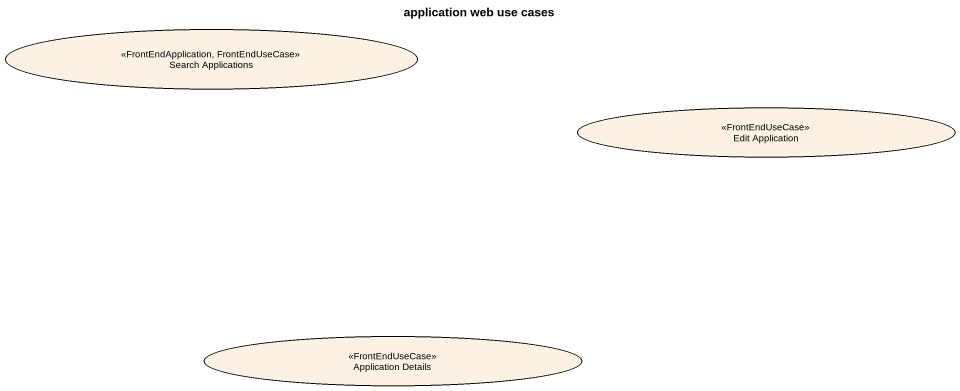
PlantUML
@startuml
title application web use cases
usecase "Search Applications" as Search_Applications <<FrontEndApplication, FrontEndUseCase>>
usecase "Edit Application" as Edit_Application <<FrontEndUseCase>>
usecase "Application Details" as Application_Details <<FrontEndUseCase>>
@enduml
